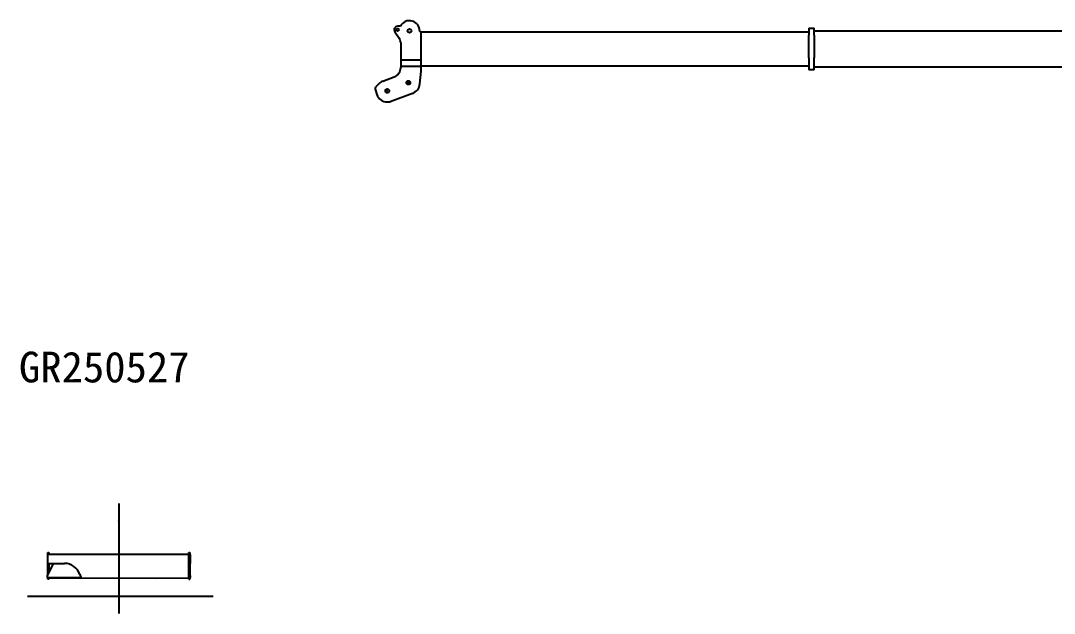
# Model space of a CAD drawing. Extents: x -120528 to -38681, y -40362 to 40632.
# Drawn here: x -77438 to -58589, y -31521 to -20709 of the extents above; entities that cross this region are included whole.
import ezdxf

# ---------------------------------------------------------------- set-up
doc = ezdxf.new("R2010")
doc.units = 0
doc.header["$PDMODE"] = 35
doc.layers.get('0').update_dxf_attribs({"linetype": 'CONTINUOUS'})

msp = doc.modelspace()

# ---------------------------------------------------------------- linework, layer by layer
at = {"color": 160, "linetype": 'Continuous'}
for p, q in [((-70615.67, -20913.39), (-70535.27, -21026.83)), ((-70513.65, -20810.8), (-70562.64, -20810.8)), ((-70133.64, -20918.8), (-70161.33, -20904.14)), ((-70133.64, -20913.8), (-63066.64, -20913.8)), ((-70133.64, -21545.3), (-70133.64, -20913.8)), ((-63066.64, -20844.3), (-62966.64, -20844.3)), ((-63066.64, -20844.3), (-63066.64, -20973.3)), ((-62966.64, -20973.3), (-62966.64, -20844.3)), ((-62966.64, -20894.3), (-55921.64, -20894.3)), ((-63066.64, -21387.3), (-63066.64, -20973.3)), ((-62966.64, -20973.3), (-62966.64, -21387.3)), ((-70507.64, -21113.63), (-70507.64, -21422.3)), ((-70507.64, -21422.3), (-70507.64, -21545.3)), ((-70507.64, -21422.3), (-70133.64, -21422.3)), ((-63066.64, -21387.3), (-63066.64, -21606.3)), ((-62966.64, -21606.3), (-62966.64, -21387.3)), ((-70507.64, -21545.3), (-70507.64, -21566.22)), ((-70133.64, -21545.3), (-70507.64, -21545.3)), ((-70158.84, -21863.17), (-70133.64, -21627.98)), ((-63066.64, -21536.3), (-70133.64, -21536.3)), ((-70133.64, -21627.98), (-70133.64, -21545.3)), ((-62966.64, -21606.3), (-63066.64, -21606.3)), ((-55921.64, -21556.3), (-62966.64, -21556.3)), ((-70901.83, -21857.88), (-70954.1, -21909.95)), ((-70831, -21812.34), (-70624.36, -21734.73)), ((-70969.29, -21974.86), (-70942.01, -22055.15)), ((-70293.8, -22037.39), (-70702.22, -22190.8)), ((-70752.64, -22190.8), (-70702.22, -22190.8))]:
    msp.add_line(p, q, dxfattribs=at)
at = {"color": 130, "linetype": 'Continuous'}
for p, q in [((-75647.99, -29519.75), (-75647.99, -31520.6)), ((-74368.98, -30447.79), (-76946.98, -30448.19)), ((-76946.98, -30448.19), (-76946.95, -30609.69)), ((-76943, -30448.19), (-76942.99, -30409.79)), ((-76942.99, -30409.79), (-76926.99, -30409.79)), ((-76926.99, -30409.79), (-76927, -30448.19)), ((-75647.31, -30447.99), (-76927, -30447.79)), ((-74368.98, -30409.79), (-74352.98, -30409.79)), ((-74368.91, -30899.79), (-74368.98, -30409.79)), ((-74352.98, -30409.79), (-74352.91, -30899.79)), ((-74352.98, -30448.19), (-74349, -30448.19)), ((-74349, -30448.19), (-74349.02, -30609.69)), ((-76843.37, -30609.68), (-76952.92, -30834.19)), ((-76946.95, -30609.69), (-76639.25, -30609.65)), ((-76943.05, -30813.98), (-76943.02, -30609.69)), ((-76927.02, -30609.69), (-76927.05, -30781.18)), ((-74349.02, -30609.69), (-74352.95, -30609.69)), ((-76952.92, -30834.19), (-76952.91, -30868.19)), ((-76952.91, -30868.19), (-76335.73, -30868.1)), ((-76943.07, -30899.79), (-76943.06, -30868.19)), ((-76927.07, -30899.79), (-76943.07, -30899.79)), ((-76927.06, -30868.19), (-76927.07, -30899.79)), ((-76927.06, -30875.79), (-76332.98, -30875.89)), ((-76356.3, -30809.81), (-76332.91, -30876.1)), ((-76332.91, -30876.1), (-74368.91, -30875.79)), ((-75647.31, -30875.99), (-74963.06, -30876.1)), ((-74963.06, -30876.1), (-74962.99, -30875.89)), ((-74368.91, -30899.79), (-74352.91, -30899.79)), ((-74343.06, -30834.19), (-74352.92, -30813.98)), ((-74352.91, -30868.19), (-74343.06, -30868.19)), ((-74343.06, -30868.19), (-74343.06, -30834.19)), ((-73925.38, -31215.85), (-77315.46, -31215.85))]:
    msp.add_line(p, q, dxfattribs=at)
at = {"color": 160, "linetype": 'Continuous'}
for centre, radius in [((-70562.64, -20875.8), 22.5), ((-70347.64, -20895.8), 35), ((-70367.64, -21840.8), 35), ((-70367.64, -21840.8), 32.5), ((-70752.64, -21990.8), 35)]:
    msp.add_circle(centre, radius, dxfattribs=at)
for centre, radius, start, end in [((-70347.64, -20895.8), 186.5, 357.436263, 152.885896), ((-70562.64, -20875.8), 65, 90, 215.329005), ((-70657.64, -21113.57), 150, 359.975772, 35.329051), ((-70687.64, -21566.22), 180, 290.584616, 0), ((-70760.68, -21999.57), 200, 110.584616, 134.890937), ((-70367.64, -21840.8), 210, 290.586995, 353.885409), ((-70909.63, -21954.59), 63.01, 134.890937, 198.769396), ((-70752.64, -21990.8), 200, 198.769396, 270)]:
    msp.add_arc(centre, radius, start, end, dxfattribs=at)
at = {"color": 130, "linetype": 'Continuous'}
msp.add_arc((-76639.2, -30909.65), 300, 19.437672, 90.008884, dxfattribs=at)
at = {"color": 20, "linetype": 'Continuous'}
for p in [(-70367.64, -21840.8), (-70752.64, -21990.8), (-75647.99, -29836.85), (-75647.99, -31215.85)]:
    msp.add_point(p, dxfattribs=at)

# ---------------------------------------------------------------- texts
at = {"color": 7, "linetype": 'Continuous', "insert": (-77469.75, -26747.53), "char_height": 560, "attachment_point": 1, "line_spacing_factor": 0.6}
msp.add_mtext('\\W1.021000;\\A1;GR250527', dxfattribs=at)

doc.saveas('drawing.dxf')
